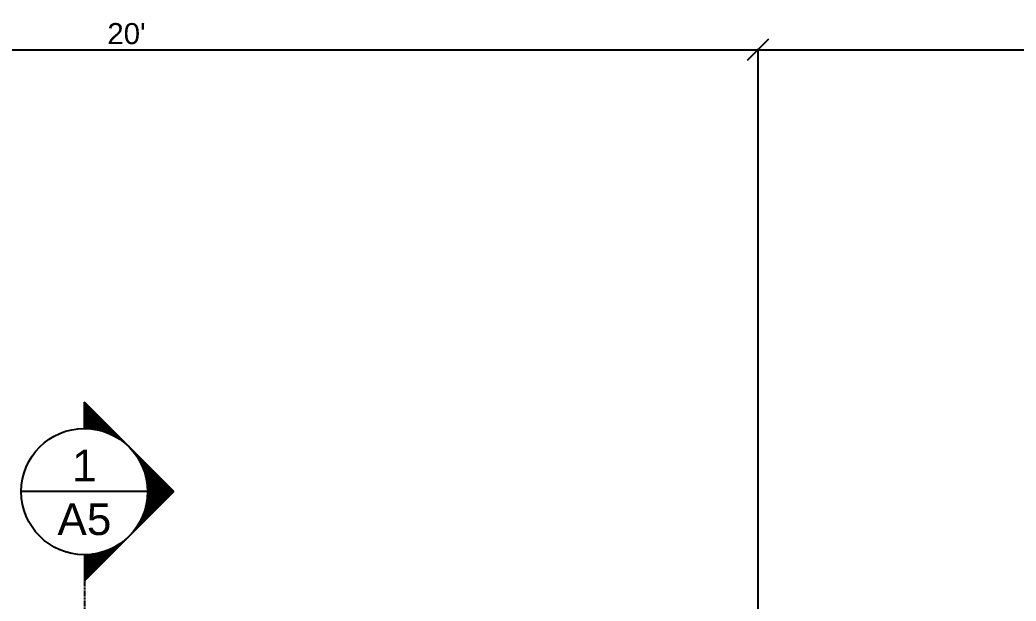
# Model space of a CAD drawing. Header units: inches. Extents: x 8 to 1535, y 73 to 1076.
# Drawn here: x 1156.4 to 1345.6, y 918 to 1028.4 of the extents above; entities that cross this region are included whole.
import ezdxf
from ezdxf.enums import TextEntityAlignment as Align

# ---------------------------------------------------------------- set-up
doc = ezdxf.new("R2010")
doc.units = ezdxf.units.IN
doc.header["$MEASUREMENT"] = 0
doc.linetypes.add('THREEDOT', pattern=[1.75, 1, -0.15, 0.05, -0.15, 0.05, -0.15, 0.05, -0.15])
for name, color, linetype in [('DIMENSIONS', 2, 'Continuous'), ('GENERAL NOTE', 4, 'Continuous'), ('TITLES', 7, 'Continuous')]:
    doc.layers.add(name, color=color, linetype=linetype)
doc.styles.add('DIMTXT', font='ARIAL.TTF', dxfattribs={"height": 4})
doc.styles.add('RMNAMES', font='ARIAL.TTF', dxfattribs={"height": 9})
doc.dimstyles.new('Arch', dxfattribs={"dimtxt": 0.1875, "dimasz": 4, "dimexe": 0.179993, "dimexo": 0.0625, "dimgap": 1, "dimtad": 1, "dimtoh": 1, "dimdec": 4, "dimzin": 0, "dimdsep": 46, "dimlunit": 4, "dimtxsty": 'DIMTXT', "dimblk1": 'OBLIQUE', "dimblk2": 'OBLIQUE', "dimsah": 1, "dimcen": 0.089996, "dimdle": 3, "dimadec": 0, "dimazin": 0, "dimtfac": 1, "dimtdec": 4, "dimtofl": 0, "dimtmove": 0, "dimatfit": 3, "dimldrblk": 'OBLIQUE', "dimfxl": 0, "dimfrac": 2, "dimtolj": 1, "dimtzin": 0, "dimarcsym": 0})

# ---------------------------------------------------------------- blocks, each defined once
blk = doc.blocks.new('DETCO 4')
at = {"layer": 'TITLES'}
blk.add_line((12, 0), (-12, 0), dxfattribs=at)
at = {"layer": 'TITLES', "color": 6, "style": 'RMNAMES'}
for tag, p in [('LTR', (0, 1.95)), ('SHT', (0, -8.25))]:
    blk.add_attdef(tag, text='', height=6, dxfattribs=at).set_placement(p, align=Align.CENTER)
blk = doc.blocks.new('_OBLIQUE')
at = {"color": 0, "linetype": 'ByBlock'}
blk.add_line((-0.5, -0.5), (0.5, 0.5), dxfattribs=at)
blk = doc.blocks.new('*D129')
at = {"layer": 'Defpoints', "color": 0}
for p in [(1296.61, 1022.7), (1056.61, 872.61), (1296.61, 872.61)]:
    blk.add_point(p, dxfattribs=at)
at = {"layer": 'DIMENSIONS', "color": 0, "lineweight": -2}
for p, q in [((1053.61, 1022.7), (1299.61, 1022.7)), ((1056.61, 872.67), (1056.61, 1022.88)), ((1296.61, 872.67), (1296.61, 1022.88))]:
    blk.add_line(p, q, dxfattribs=at)
at = {"layer": 'DIMENSIONS', "color": 0, "lineweight": -2, "xscale": 4, "yscale": 4, "zscale": 4, "rotation": 180}
blk.add_blockref('_OBLIQUE', (1056.61, 1022.7), dxfattribs=at)
at = {"layer": 'DIMENSIONS', "color": 0, "lineweight": -2, "xscale": 4, "yscale": 4, "zscale": 4}
blk.add_blockref('_OBLIQUE', (1296.61, 1022.7), dxfattribs=at)
at = {"layer": 'DIMENSIONS', "color": 0, "insert": (1176.61, 1025.74), "char_height": 4, "attachment_point": 5, "style": 'DIMTXT'}
blk.add_mtext("\\A1;20'", dxfattribs=at)
blk = doc.blocks.new('*D130')
at = {"layer": 'Defpoints', "color": 0}
for p in [(1456.61, 1022.7), (1296.61, 872.61), (1456.61, 776.61)]:
    blk.add_point(p, dxfattribs=at)
at = {"layer": 'DIMENSIONS', "color": 0, "lineweight": -2}
for p, q in [((1293.61, 1022.7), (1459.61, 1022.7)), ((1296.61, 872.67), (1296.61, 1022.88)), ((1456.61, 776.67), (1456.61, 1022.88))]:
    blk.add_line(p, q, dxfattribs=at)
at = {"layer": 'DIMENSIONS', "color": 0, "lineweight": -2, "xscale": 4, "yscale": 4, "zscale": 4, "rotation": 180}
blk.add_blockref('_OBLIQUE', (1296.61, 1022.7), dxfattribs=at)
at = {"layer": 'DIMENSIONS', "color": 0, "lineweight": -2, "xscale": 4, "yscale": 4, "zscale": 4}
blk.add_blockref('_OBLIQUE', (1456.61, 1022.7), dxfattribs=at)
at = {"layer": 'DIMENSIONS', "color": 0, "insert": (1376.61, 1025.75), "char_height": 4, "attachment_point": 5, "style": 'DIMTXT'}
blk.add_mtext('\\A1;13\'-4"', dxfattribs=at)
blk = doc.blocks.new('*X19')
at = {"color": 0}
for p, q in [((223.77, 81.4), (223.84, 81.4)), ((221.97, 79.6), (223.84, 79.6)), ((222.17, 79.8), (223.84, 79.8)), ((222.37, 80), (223.84, 80)), ((222.57, 80.2), (223.84, 80.2)), ((222.77, 80.4), (223.84, 80.4)), ((222.97, 80.6), (223.84, 80.6)), ((223.17, 80.8), (223.84, 80.8)), ((223.37, 81), (223.84, 81)), ((223.57, 81.2), (223.84, 81.2)), ((219.97, 77.6), (223.84, 77.6)), ((220.17, 77.8), (223.84, 77.8)), ((220.37, 78), (223.84, 78)), ((220.57, 78.2), (223.84, 78.2)), ((220.77, 78.4), (223.84, 78.4)), ((220.97, 78.6), (223.84, 78.6)), ((221.17, 78.8), (223.84, 78.8)), ((221.37, 79), (223.84, 79)), ((221.57, 79.2), (223.84, 79.2)), ((221.77, 79.4), (223.84, 79.4)), ((218.17, 75.8), (219.81, 75.8)), ((218.37, 76), (220.42, 76)), ((218.57, 76.2), (221.18, 76.2)), ((218.77, 76.4), (222.3, 76.4)), ((218.97, 76.6), (223.84, 76.6)), ((219.17, 76.8), (223.84, 76.8)), ((219.37, 77), (223.84, 77)), ((219.57, 77.2), (223.84, 77.2)), ((219.77, 77.4), (223.84, 77.4)), ((216.37, 74), (216.51, 74)), ((216.57, 74.2), (216.78, 74.2)), ((216.77, 74.4), (217.06, 74.4)), ((216.97, 74.6), (217.36, 74.6)), ((217.17, 74.8), (217.69, 74.8)), ((217.37, 75), (218.04, 75)), ((217.57, 75.2), (218.41, 75.2)), ((217.77, 75.4), (218.83, 75.4)), ((217.97, 75.6), (219.29, 75.6)), ((214.37, 72), (214.48, 72)), ((214.57, 72.2), (214.64, 72.2)), ((214.77, 72.4), (214.81, 72.4)), ((214.97, 72.6), (214.99, 72.6)), ((215.17, 72.8), (215.18, 72.8)), ((215.57, 73.2), (215.58, 73.2)), ((215.77, 73.4), (215.79, 73.4)), ((215.97, 73.6), (216.02, 73.6)), ((216.17, 73.8), (216.26, 73.8)), ((212.57, 70.2), (213.28, 70.2)), ((212.77, 70.4), (213.39, 70.4)), ((212.97, 70.6), (213.51, 70.6)), ((213.17, 70.8), (213.63, 70.8)), ((213.37, 71), (213.76, 71)), ((213.57, 71.2), (213.89, 71.2)), ((213.77, 71.4), (214.03, 71.4)), ((213.97, 71.6), (214.17, 71.6)), ((214.17, 71.8), (214.32, 71.8)), ((210.57, 68.2), (212.43, 68.2)), ((210.77, 68.4), (212.49, 68.4)), ((210.97, 68.6), (212.57, 68.6)), ((211.17, 68.8), (212.64, 68.8)), ((211.37, 69), (212.72, 69)), ((211.57, 69.2), (212.8, 69.2)), ((211.77, 69.4), (212.89, 69.4)), ((211.97, 69.6), (212.98, 69.6)), ((212.17, 69.8), (213.08, 69.8)), ((212.37, 70), (213.18, 70)), ((208.77, 66.4), (211.99, 66.4)), ((208.97, 66.6), (212.03, 66.6)), ((209.17, 66.8), (212.07, 66.8)), ((209.37, 67), (212.11, 67)), ((209.57, 67.2), (212.15, 67.2)), ((209.77, 67.4), (212.2, 67.4)), ((209.97, 67.6), (212.25, 67.6)), ((210.17, 67.8), (212.31, 67.8)), ((210.37, 68), (212.36, 68)), ((206.97, 64.6), (211.84, 64.6)), ((206.97, 64.4), (211.84, 64.4)), ((207.17, 64.8), (211.85, 64.8)), ((207.37, 65), (211.85, 65)), ((207.57, 65.2), (211.86, 65.2)), ((207.77, 65.4), (211.88, 65.4)), ((207.97, 65.6), (211.89, 65.6)), ((208.17, 65.8), (211.91, 65.8)), ((208.37, 66), (211.94, 66)), ((208.57, 66.2), (211.96, 66.2)), ((207.17, 64.2), (211.85, 64.2)), ((207.37, 64), (211.85, 64)), ((207.57, 63.8), (211.86, 63.8)), ((207.77, 63.6), (211.88, 63.6)), ((207.97, 63.4), (211.89, 63.4)), ((208.17, 63.2), (211.91, 63.2)), ((208.37, 63), (211.94, 63)), ((208.57, 62.8), (211.96, 62.8)), ((208.77, 62.6), (211.99, 62.6)), ((208.97, 62.4), (212.03, 62.4)), ((209.17, 62.2), (212.07, 62.2)), ((209.37, 62), (212.11, 62)), ((209.57, 61.8), (212.15, 61.8)), ((209.77, 61.6), (212.2, 61.6)), ((209.97, 61.4), (212.25, 61.4)), ((210.17, 61.2), (212.31, 61.2)), ((210.37, 61), (212.36, 61)), ((210.57, 60.8), (212.43, 60.8)), ((210.77, 60.6), (212.49, 60.6)), ((210.97, 60.4), (212.56, 60.4)), ((211.17, 60.2), (212.64, 60.2)), ((211.37, 60), (212.72, 60)), ((211.57, 59.8), (212.8, 59.8)), ((211.77, 59.6), (212.89, 59.6)), ((211.97, 59.4), (212.98, 59.4)), ((212.17, 59.2), (213.08, 59.2)), ((212.37, 59), (213.18, 59)), ((212.57, 58.8), (213.28, 58.8)), ((212.77, 58.6), (213.39, 58.6)), ((212.97, 58.4), (213.51, 58.4)), ((213.17, 58.2), (213.63, 58.2)), ((213.37, 58), (213.76, 58)), ((213.57, 57.8), (213.89, 57.8)), ((213.77, 57.6), (214.02, 57.6)), ((213.97, 57.4), (214.17, 57.4)), ((214.17, 57.2), (214.32, 57.2)), ((214.37, 57), (214.47, 57)), ((214.57, 56.8), (214.64, 56.8)), ((214.77, 56.6), (214.81, 56.6)), ((214.97, 56.4), (214.99, 56.4)), ((215.17, 56.2), (215.18, 56.2)), ((215.57, 55.8), (215.58, 55.8)), ((215.77, 55.6), (215.79, 55.6)), ((215.97, 55.4), (216.02, 55.4)), ((216.17, 55.2), (216.26, 55.2)), ((216.37, 55), (216.51, 55)), ((216.57, 54.8), (216.78, 54.8)), ((216.77, 54.6), (217.06, 54.6)), ((216.97, 54.4), (217.36, 54.4)), ((217.17, 54.2), (217.68, 54.2)), ((217.37, 54), (218.03, 54)), ((217.57, 53.8), (218.41, 53.8)), ((217.77, 53.6), (218.82, 53.6)), ((217.97, 53.4), (219.28, 53.4)), ((218.17, 53.2), (219.8, 53.2)), ((218.37, 53), (220.41, 53)), ((218.57, 52.8), (221.17, 52.8)), ((218.77, 52.6), (222.29, 52.6)), ((218.97, 52.4), (223.84, 52.4)), ((219.17, 52.2), (223.84, 52.2)), ((219.37, 52), (223.84, 52)), ((219.57, 51.8), (223.84, 51.8)), ((219.77, 51.6), (223.84, 51.6)), ((219.97, 51.4), (223.84, 51.4)), ((220.17, 51.2), (223.84, 51.2)), ((220.37, 51), (223.84, 51)), ((220.57, 50.8), (223.84, 50.8)), ((220.77, 50.6), (223.84, 50.6)), ((220.97, 50.4), (223.84, 50.4)), ((221.17, 50.2), (223.84, 50.2)), ((221.37, 50), (223.84, 50)), ((221.57, 49.8), (223.84, 49.8)), ((221.77, 49.6), (223.84, 49.6)), ((221.97, 49.4), (223.84, 49.4)), ((222.17, 49.2), (223.84, 49.2)), ((222.37, 49), (223.84, 49)), ((222.57, 48.8), (223.84, 48.8)), ((222.77, 48.6), (223.84, 48.6)), ((222.97, 48.4), (223.84, 48.4)), ((223.17, 48.2), (223.84, 48.2)), ((223.37, 48), (223.84, 48)), ((223.57, 47.8), (223.84, 47.8)), ((223.77, 47.6), (223.84, 47.6))]:
    blk.add_line(p, q, dxfattribs=at)
blk = doc.blocks.new('DETCO 2')
at = {"layer": 'GENERAL NOTE', "color": 7}
for p, q in [((-12, 16.97), (-28.97, 0)), ((-12, 16.97), (4.97, 0)), ((-24, 0), (-28.97, 0)), ((0, 0), (4.97, 0))]:
    blk.add_line(p, q, dxfattribs=at)
blk.add_circle((-12, 0), 12, dxfattribs=at)
at = {"layer": 'GENERAL NOTE', "color": 3, "rotation": 270}
blk.add_blockref('*X19', (-76.5, 223.84), dxfattribs=at)

msp = doc.modelspace()

# ---------------------------------------------------------------- linework, layer by layer
at = {"layer": 'GENERAL NOTE', "color": 7, "linetype": 'THREEDOT'}
msp.add_lwpolyline([(1168.6115, 921.7834), (1168.6115, 883.54293)], dxfattribs=at)

# ---------------------------------------------------------------- block references
msp.add_blockref('DETCO 4', (1168.6115, 938.75397)).add_auto_attribs({'SHT': 'A5', 'LTR': '1'})
at = {"layer": 'GENERAL NOTE', "rotation": 270}
msp.add_blockref('DETCO 2', (1168.6115, 926.75397), dxfattribs=at)

# ---------------------------------------------------------------- dimensions: what is measured, and where the dimension line sits
at = {"layer": 'DIMENSIONS'}
for base, p1, p2, picture, middle in [((1296.61381, 1022.70143), (1056.61381, 872.60809), (1296.61381, 872.60809), '*D129', (1176.61381, 1025.74372)), ((1456.61381, 1022.70143), (1296.61381, 872.60809), (1456.61381, 776.60809), '*D130', (1376.61381, 1025.74509))]:
    dim = msp.add_linear_dim(base=base, p1=p1, p2=p2, dimstyle='Arch', dxfattribs=at)
    dim.commit()
    dim.dimension.update_dxf_attribs({"geometry": picture, "text_midpoint": middle})

doc.saveas('drawing.dxf')
